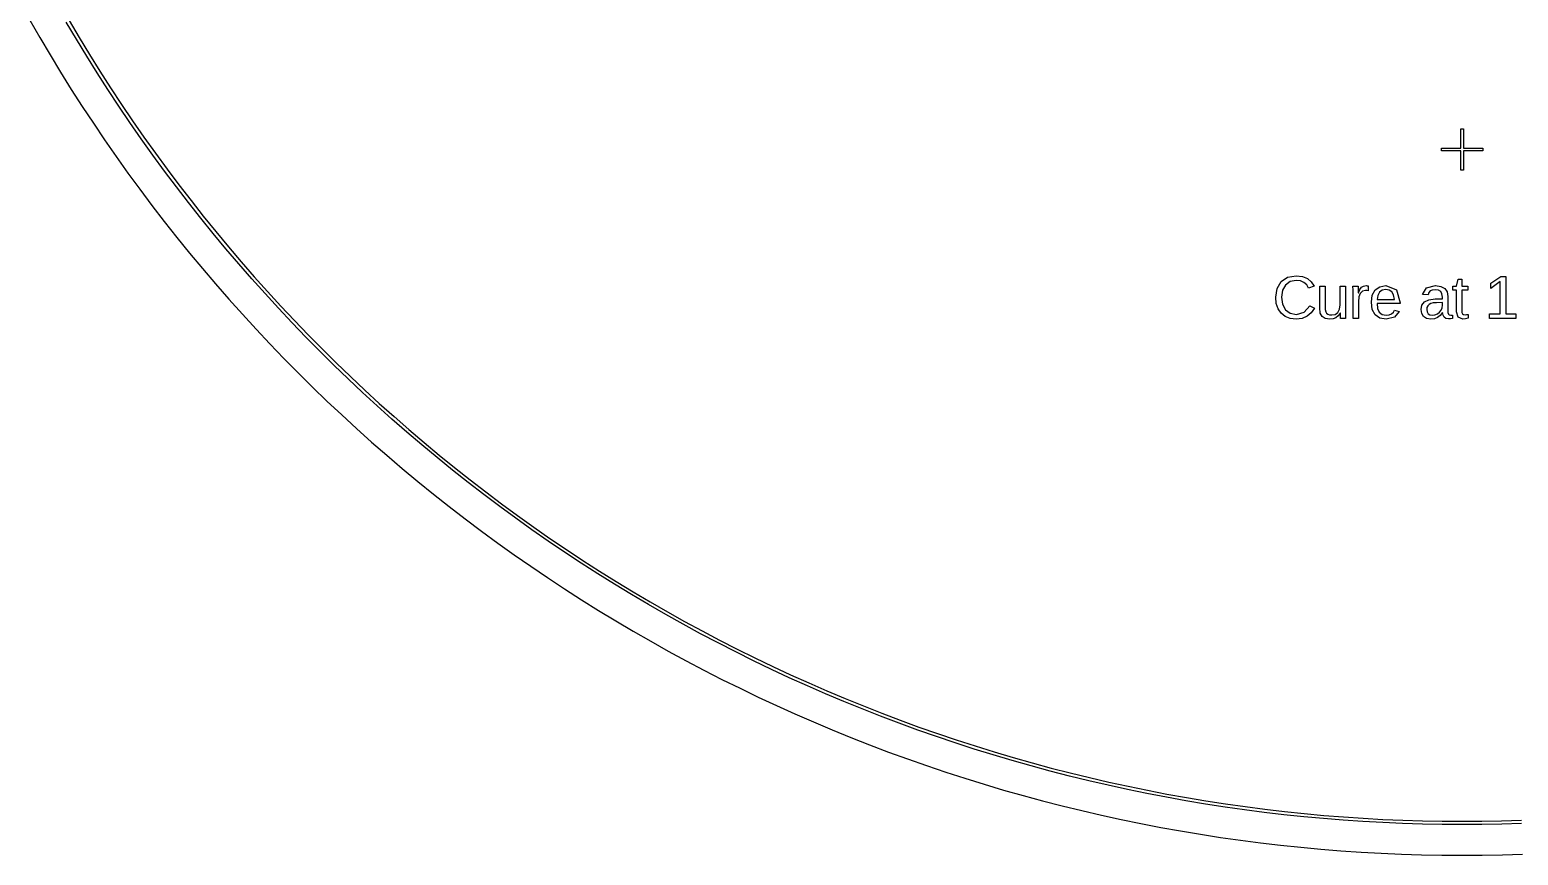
# Model space of a CAD drawing. Extents: x -16 to 132, y -40 to 113.
# Drawn here: x -11.3 to 57.8, y -39.7 to -1.3 of the extents above; entities that cross this region are included whole.
import ezdxf

# ---------------------------------------------------------------- set-up
doc = ezdxf.new("R2010")
doc.units = 0

msp = doc.modelspace()

# ---------------------------------------------------------------- linework, layer by layer
for p, q in [((-11.3412, -0.8931), (-10.8735, -1.70706)), ((-9.17355, -1.78264), (-9.64235, -0.98952)), ((-9.51276, -0.91399), (-9.04491, -1.70554)), ((-10.8735, -1.70706), (-10.3958, -2.51524)), ((-8.69507, -2.56995), (-9.17355, -1.78264)), ((-9.04491, -1.70554), (-8.56737, -2.49126)), ((-10.3958, -2.51524), (-9.90825, -3.31749)), ((-8.20695, -3.35133), (-8.69507, -2.56995)), ((-8.56737, -2.49126), (-8.08023, -3.27107)), ((-9.90825, -3.31749), (-9.41087, -4.11369)), ((-7.7093, -4.12665), (-8.20695, -3.35133)), ((-8.08023, -3.27107), (-7.58357, -4.04486)), ((-9.41087, -4.11369), (-8.90378, -4.90375)), ((-7.20216, -4.89581), (-7.7093, -4.12665)), ((-7.58357, -4.04486), (-7.07744, -4.81248)), ((-7.07744, -4.81248), (-6.56194, -5.57384)), ((-8.90378, -4.90375), (-8.38701, -5.6875)), ((-6.68562, -5.65869), (-7.20216, -4.89581)), ((-8.38701, -5.6875), (-7.86066, -6.46486)), ((-6.15976, -6.41518), (-6.68562, -5.65869)), ((-6.56194, -5.57384), (-6.03712, -6.32881)), ((55.1565, -6.83862), (55.1565, -5.94385)), ((55.1565, -5.94385), (55.2843, -5.94385)), ((55.2843, -5.94385), (55.2843, -6.83862)), ((-7.86066, -6.46486), (-7.32481, -7.2357)), ((-5.62465, -7.16516), (-6.15976, -6.41518)), ((-6.03712, -6.32881), (-5.50308, -7.07729)), ((54.2617, -6.96646), (54.2617, -6.83862)), ((54.2617, -6.83862), (55.1565, -6.83862)), ((55.2843, -6.83862), (56.1791, -6.83862)), ((56.1791, -6.83862), (56.1791, -6.96646)), ((-7.32481, -7.2357), (-6.77956, -7.99992)), ((-5.08038, -7.90851), (-5.62465, -7.16516)), ((-5.50308, -7.07729), (-4.9599, -7.81915)), ((55.1565, -6.96646), (54.2617, -6.96646)), ((55.1565, -7.86124), (55.1565, -6.96646)), ((56.1791, -6.96646), (55.2843, -6.96646)), ((55.2843, -6.96646), (55.2843, -7.86124)), ((-6.77956, -7.99992), (-6.22496, -8.75737)), ((-4.52704, -8.64513), (-5.08038, -7.90851)), ((-4.9599, -7.81915), (-4.40765, -8.55429)), ((55.2843, -7.86124), (55.1565, -7.86124)), ((-6.22496, -8.75737), (-5.6611, -9.50798)), ((-3.96469, -9.37489), (-4.52704, -8.64513)), ((-4.40765, -8.55429), (-3.84644, -9.28261)), ((-5.6611, -9.50798), (-5.08809, -10.2516)), ((-3.39343, -10.0977), (-3.96469, -9.37489)), ((-3.84644, -9.28261), (-3.27632, -10.004)), ((-5.08809, -10.2516), (-4.50598, -10.9881)), ((-2.81334, -10.8135), (-3.39343, -10.0977)), ((-3.27632, -10.004), (-2.69739, -10.7183)), ((-4.50598, -10.9881), (-3.91489, -11.7175)), ((-2.22452, -11.522), (-2.81334, -10.8135)), ((-2.69739, -10.7183), (-2.10974, -11.4255)), ((-3.91489, -11.7175), (-3.31488, -12.4395)), ((-1.62703, -12.2233), (-2.22452, -11.522)), ((-2.10974, -11.4255), (-1.51346, -12.1254)), ((-3.31488, -12.4395), (-2.70605, -13.1541)), ((-1.021, -12.9173), (-1.62703, -12.2233)), ((-1.51346, -12.1254), (-0.90863, -12.8179)), ((-0.40649, -13.6037), (-1.021, -12.9173)), ((-0.90863, -12.8179), (-0.29535, -13.5029)), ((46.6236, -13.3571), (46.8129, -13.0416)), ((46.8129, -13.0416), (47.1139, -12.8429)), ((47.2262, -13.0452), (47.0099, -13.2018)), ((47.1139, -12.8429), (47.5119, -12.7767)), ((47.5147, -12.993), (47.2262, -13.0452)), ((47.5119, -12.7767), (47.7983, -12.8072)), ((47.7073, -13.0156), (47.5147, -12.993)), ((47.8718, -13.0832), (47.7073, -13.0156)), ((47.7983, -12.8072), (48.0334, -12.8987)), ((48.0017, -13.1935), (47.8718, -13.0832)), ((48.0334, -12.8987), (48.2151, -13.0502)), ((48.2151, -13.0502), (48.3413, -13.2607)), ((54.9683, -13.2593), (55.0418, -12.9237)), ((55.0418, -12.9237), (55.2083, -12.9237)), ((55.2083, -12.9237), (55.2083, -13.2593)), ((56.5569, -13.1234), (57.0187, -12.8058)), ((56.9979, -13.0444), (56.5569, -13.3592)), ((56.5569, -13.3592), (56.5569, -13.1234)), ((56.9979, -14.5477), (56.9979, -13.0444)), ((57.0187, -12.8058), (57.249, -12.8058)), ((57.249, -12.8058), (57.249, -14.5477)), ((-2.70605, -13.1541), (-2.08852, -13.8612)), ((0.21638, -14.2825), (-0.40649, -13.6037)), ((-0.29535, -13.5029), (0.32628, -14.1804)), ((46.5605, -13.7738), (46.6236, -13.3571)), ((46.5888, -14.0649), (46.5605, -13.7738)), ((46.8746, -13.4492), (46.8296, -13.7738)), ((46.8296, -13.7738), (46.8766, -14.0979)), ((47.0099, -13.2018), (46.8746, -13.4492)), ((48.0903, -13.3439), (48.0017, -13.1935)), ((48.3413, -13.2607), (48.0903, -13.3439)), ((48.604, -14.2593), (48.604, -13.2593)), ((48.604, -13.2593), (48.855, -13.2593)), ((48.855, -13.2593), (48.855, -14.2107)), ((49.5527, -14.1289), (49.5527, -13.2593)), ((49.5527, -13.2593), (49.8023, -13.2593)), ((49.8023, -13.2593), (49.8023, -14.4395)), ((50.1572, -13.4424), (50.1509, -13.2593)), ((50.1509, -13.2593), (50.3867, -13.2593)), ((50.1592, -13.6088), (50.1572, -13.4424)), ((50.1592, -14.7599), (50.1592, -13.6088)), ((50.3867, -13.2593), (50.395, -13.4635)), ((50.395, -13.4635), (50.3978, -13.5658)), ((50.3978, -13.5658), (50.4033, -13.5658)), ((50.4033, -13.5658), (50.4675, -13.4035)), ((50.4294, -13.757), (50.4089, -13.9777)), ((50.4907, -13.5943), (50.4294, -13.757)), ((50.4675, -13.4035), (50.5406, -13.3023)), ((50.5909, -13.4939), (50.4907, -13.5943)), ((50.5406, -13.3023), (50.6342, -13.2493)), ((50.7279, -13.4604), (50.5909, -13.4939)), ((50.6342, -13.2493), (50.7598, -13.2316)), ((50.8028, -13.4639), (50.7279, -13.4604)), ((50.7598, -13.2316), (50.8101, -13.2351)), ((50.861, -13.4743), (50.8028, -13.4639)), ((50.8101, -13.2351), (50.861, -13.2455)), ((50.861, -13.2455), (50.861, -13.4743)), ((51.0067, -13.9999), (51.0502, -13.6716)), ((51.0502, -13.6716), (51.1808, -13.4299)), ((51.1808, -13.4299), (51.3921, -13.2812)), ((51.3044, -13.6815), (51.2716, -13.8709)), ((51.386, -13.5374), (51.3044, -13.6815)), ((51.511, -13.4464), (51.386, -13.5374)), ((51.3921, -13.2812), (51.678, -13.2316)), ((51.6738, -13.416), (51.511, -13.4464)), ((51.8392, -13.4433), (51.6738, -13.416)), ((51.678, -13.2316), (52.1742, -13.431)), ((51.9609, -13.5249), (51.8392, -13.4433)), ((52.041, -13.6659), (51.9609, -13.5249)), ((52.0816, -13.8709), (52.041, -13.6659)), ((52.1742, -13.431), (52.3395, -14.0291)), ((53.3868, -13.6366), (53.5691, -13.3328)), ((53.6475, -13.6602), (53.3868, -13.6366)), ((53.5691, -13.3328), (53.9887, -13.2316)), ((53.678, -13.5523), (53.6475, -13.6602)), ((53.739, -13.4785), (53.678, -13.5523)), ((53.8382, -13.4358), (53.739, -13.4785)), ((53.9831, -13.4216), (53.8382, -13.4358)), ((54.1274, -13.4414), (53.9831, -13.4216)), ((53.9887, -13.2316), (54.2366, -13.264)), ((54.2272, -13.5007), (54.1274, -13.4414)), ((54.2855, -13.6057), (54.2272, -13.5007)), ((54.2366, -13.264), (54.4144, -13.3613)), ((54.3049, -13.7628), (54.2855, -13.6057)), ((54.3049, -13.8446), (54.3049, -13.7628)), ((54.4144, -13.3613), (54.5216, -13.5199)), ((54.5216, -13.5199), (54.5573, -13.7364)), ((54.5573, -13.7364), (54.5573, -14.3827)), ((54.7852, -13.441), (54.7852, -13.2593)), ((54.7852, -13.2593), (54.9683, -13.2593)), ((54.9586, -13.441), (54.7852, -13.441)), ((54.9586, -14.4424), (54.9586, -13.441)), ((55.2083, -13.2593), (55.4856, -13.2593)), ((55.4856, -13.441), (55.2083, -13.441)), ((55.2083, -13.441), (55.2083, -14.3882)), ((55.4856, -13.2593), (55.4856, -13.441)), ((-2.08852, -13.8612), (-1.46234, -14.5606)), ((0.84755, -14.9536), (0.21638, -14.2825)), ((0.32628, -14.1804), (0.95619, -14.8502)), ((46.6736, -14.314), (46.5888, -14.0649)), ((46.8122, -14.5158), (46.6736, -14.314)), ((47.0023, -14.6649), (46.8122, -14.5158)), ((46.8766, -14.0979), (47.0175, -14.3515)), ((47.0175, -14.3515), (47.2385, -14.5153)), ((47.2385, -14.5153), (47.5258, -14.5699)), ((47.5258, -14.5699), (47.8854, -14.4683)), ((47.8854, -14.4683), (48.143, -14.1636)), ((48.2142, -14.494), (48.0202, -14.6559)), ((48.143, -14.1636), (48.3593, -14.2717)), ((48.3593, -14.2717), (48.2142, -14.494)), ((48.6326, -14.5021), (48.604, -14.2593)), ((48.7184, -14.6649), (48.6326, -14.5021)), ((48.855, -14.2107), (48.8623, -14.3425)), ((48.8623, -14.3425), (48.8842, -14.4409)), ((48.8842, -14.4409), (48.922, -14.5113)), ((48.922, -14.5113), (48.9771, -14.5588)), ((49.3256, -14.564), (49.4486, -14.4715)), ((49.4486, -14.4715), (49.5267, -14.3241)), ((49.5596, -14.5034), (49.4668, -14.636)), ((49.5267, -14.3241), (49.5527, -14.1289)), ((49.5638, -14.5034), (49.5596, -14.5034)), ((49.5663, -14.5954), (49.5638, -14.5034)), ((49.8023, -14.4395), (49.8044, -14.6507)), ((50.4089, -13.9777), (50.4089, -14.7599)), ((51.0502, -14.3428), (51.0067, -13.9999)), ((51.1808, -14.5893), (51.0502, -14.3428)), ((52.3395, -14.0623), (51.2688, -14.0623)), ((51.2688, -14.0623), (51.2955, -14.2908)), ((51.2716, -13.8709), (52.0816, -13.8709)), ((51.2955, -14.2908), (51.3756, -14.4604)), ((51.3756, -14.4604), (51.507, -14.5654)), ((51.9477, -14.5353), (52.0297, -14.4614)), ((52.0297, -14.4614), (52.0802, -14.3702)), ((52.2993, -14.4326), (52.0791, -14.6989)), ((52.0802, -14.3702), (52.2993, -14.4326)), ((52.3395, -14.0291), (52.3395, -14.0623)), ((53.3202, -14.3411), (53.3585, -14.1351)), ((53.3486, -14.5269), (53.3202, -14.3411)), ((53.3585, -14.1351), (53.4734, -13.9833)), ((53.4734, -13.9833), (53.6737, -13.8876)), ((53.5889, -14.2437), (53.5768, -14.3453)), ((53.5768, -14.3453), (53.5932, -14.4534)), ((53.6253, -14.1636), (53.5889, -14.2437)), ((53.5932, -14.4534), (53.6426, -14.5339)), ((53.6844, -14.1032), (53.6253, -14.1636)), ((53.6737, -13.8876), (53.9678, -13.8501)), ((53.7647, -14.0609), (53.6844, -14.1032)), ((53.8768, -14.0353), (53.7647, -14.0609)), ((54.0317, -14.0249), (53.8768, -14.0353)), ((53.9678, -13.8501), (54.3049, -13.8446)), ((54.3049, -14.0193), (54.0317, -14.0249)), ((54.0746, -14.538), (54.1702, -14.464)), ((54.1702, -14.464), (54.2432, -14.3667)), ((54.3049, -14.4729), (54.2014, -14.6197)), ((54.2432, -14.3667), (54.2894, -14.2563)), ((54.2894, -14.2563), (54.3049, -14.1428)), ((54.3049, -14.1428), (54.3049, -14.0193)), ((54.3132, -14.4729), (54.3049, -14.4729)), ((54.3352, -14.6076), (54.3132, -14.4729)), ((54.5573, -14.3827), (54.5646, -14.48)), ((54.5646, -14.48), (54.5864, -14.5498)), ((55.0335, -14.6972), (54.9586, -14.4424)), ((55.2083, -14.3882), (55.2171, -14.4803)), ((55.2171, -14.4803), (55.2436, -14.5401)), ((-1.46234, -14.5606), (-0.82764, -15.2523)), ((1.48691, -15.617), (0.84755, -14.9536)), ((0.95619, -14.8502), (1.59427, -15.5122)), ((47.2379, -14.757), (47.0023, -14.6649)), ((47.5133, -14.7877), (47.2379, -14.757)), ((47.7843, -14.7547), (47.5133, -14.7877)), ((48.0202, -14.6559), (47.7843, -14.7547)), ((48.866, -14.757), (48.7184, -14.6649)), ((49.0797, -14.7877), (48.866, -14.757)), ((48.9771, -14.5588), (49.0558, -14.5859)), ((49.0558, -14.5859), (49.1643, -14.5949)), ((49.2339, -14.7715), (49.0797, -14.7877)), ((49.1643, -14.5949), (49.3256, -14.564)), ((49.3606, -14.7232), (49.2339, -14.7715)), ((49.4668, -14.636), (49.3606, -14.7232)), ((49.5686, -14.6525), (49.5663, -14.5954)), ((49.5705, -14.6897), (49.5686, -14.6525)), ((49.5721, -14.7225), (49.5705, -14.6897)), ((49.5735, -14.7471), (49.5721, -14.7225)), ((49.5749, -14.7599), (49.5735, -14.7471)), ((49.8106, -14.7599), (49.5749, -14.7599)), ((49.8044, -14.6507), (49.8106, -14.7599)), ((50.4089, -14.7599), (50.1592, -14.7599)), ((51.3945, -14.7381), (51.1808, -14.5893)), ((51.6877, -14.7877), (51.3945, -14.7381)), ((51.507, -14.5654), (51.6877, -14.6005)), ((51.6877, -14.6005), (51.8338, -14.5842)), ((52.0791, -14.6989), (51.6877, -14.7877)), ((51.8338, -14.5842), (51.9477, -14.5353)), ((53.4339, -14.6684), (53.3486, -14.5269)), ((53.5757, -14.7578), (53.4339, -14.6684)), ((53.7737, -14.7877), (53.5757, -14.7578)), ((53.6426, -14.5339), (53.7225, -14.5838)), ((53.7225, -14.5838), (53.8306, -14.6005)), ((53.9417, -14.7698), (53.7737, -14.7877)), ((53.8306, -14.6005), (53.9602, -14.5849)), ((54.0823, -14.7162), (53.9417, -14.7698)), ((53.9602, -14.5849), (54.0746, -14.538)), ((54.2014, -14.6197), (54.0823, -14.7162)), ((54.3846, -14.701), (54.3352, -14.6076)), ((54.4666, -14.7556), (54.3846, -14.701)), ((54.5864, -14.7738), (54.4666, -14.7556)), ((54.5864, -14.5498), (54.6287, -14.5919)), ((54.6839, -14.7683), (54.5864, -14.7738)), ((54.6287, -14.5919), (54.6974, -14.606)), ((54.7792, -14.7516), (54.6839, -14.7683)), ((54.6974, -14.606), (54.7359, -14.6036)), ((54.7359, -14.6036), (54.7792, -14.5963)), ((54.7792, -14.5963), (54.7792, -14.7516)), ((55.2582, -14.7821), (55.0335, -14.6972)), ((55.2436, -14.5401), (55.292, -14.5729)), ((55.3858, -14.7738), (55.2582, -14.7821)), ((55.292, -14.5729), (55.3664, -14.5838)), ((55.3664, -14.5838), (55.4274, -14.5789)), ((55.5106, -14.7488), (55.3858, -14.7738)), ((55.4274, -14.5789), (55.5106, -14.5644)), ((55.5106, -14.5644), (55.5106, -14.7488)), ((56.5, -14.7599), (56.5, -14.5477)), ((56.5, -14.5477), (56.9979, -14.5477)), ((57.7247, -14.7599), (56.5, -14.7599)), ((57.249, -14.5477), (57.7247, -14.5477)), ((57.7247, -14.5477), (57.7247, -14.7599)), ((-0.82764, -15.2523), (-0.18448, -15.9362)), ((2.13437, -16.2724), (1.48691, -15.617)), ((1.59427, -15.5122), (2.24043, -16.1664)), ((-0.18448, -15.9362), (0.46699, -16.6122)), ((2.78981, -16.9199), (2.13437, -16.2724)), ((2.24043, -16.1664), (2.89456, -16.8125)), ((0.46699, -16.6122), (1.12674, -17.28)), ((1.12674, -17.28), (1.79462, -17.9398)), ((3.45314, -17.5592), (2.78981, -16.9199)), ((2.89456, -16.8125), (3.55658, -17.4506)), ((1.79462, -17.9398), (2.47055, -18.5913)), ((4.12428, -18.1904), (3.45314, -17.5592)), ((3.55658, -17.4506), (4.22638, -18.0805)), ((2.47055, -18.5913), (3.15443, -19.2344)), ((4.80312, -18.8133), (4.12428, -18.1904)), ((4.22638, -18.0805), (4.90385, -18.7021)), ((3.15443, -19.2344), (3.84615, -19.8691)), ((5.48953, -19.4278), (4.80312, -18.8133)), ((4.90385, -18.7021), (5.5889, -19.3154)), ((5.5889, -19.3154), (6.28143, -19.9203)), ((3.84615, -19.8691), (4.54559, -20.4953)), ((6.18346, -20.0338), (5.48953, -19.4278)), ((6.88475, -20.6313), (6.18346, -20.0338)), ((6.28143, -19.9203), (6.98132, -20.5165)), ((4.54559, -20.4953), (5.25269, -21.1129)), ((7.59332, -21.2201), (6.88475, -20.6313)), ((6.98132, -20.5165), (7.68849, -21.1042)), ((5.25269, -21.1129), (5.96729, -21.7217)), ((8.30908, -21.8002), (7.59332, -21.2201)), ((7.68849, -21.1042), (8.4028, -21.6831)), ((5.96729, -21.7217), (6.68932, -22.3217)), ((9.03189, -22.3715), (8.30908, -21.8002)), ((8.4028, -21.6831), (9.12418, -22.2532)), ((6.68932, -22.3217), (7.41866, -22.9128)), ((9.76166, -22.9338), (9.03189, -22.3715)), ((9.12418, -22.2532), (9.85249, -22.8145)), ((9.85249, -22.8145), (10.5876, -23.3667)), ((7.41866, -22.9128), (8.15518, -23.4949)), ((8.15518, -23.4949), (8.8988, -24.0679)), ((10.4983, -23.4872), (9.76166, -22.9338)), ((11.2416, -24.0314), (10.4983, -23.4872)), ((10.5876, -23.3667), (11.3295, -23.9099)), ((8.8988, -24.0679), (9.64941, -24.6318)), ((11.9916, -24.5666), (11.2416, -24.0314)), ((11.3295, -23.9099), (12.078, -24.4439)), ((9.64941, -24.6318), (10.4069, -25.1864)), ((12.7481, -25.0924), (11.9916, -24.5666)), ((12.078, -24.4439), (12.8329, -24.9687)), ((10.4069, -25.1864), (11.1711, -25.7316)), ((13.511, -25.609), (12.7481, -25.0924)), ((12.8329, -24.9687), (13.5943, -25.4842)), ((13.5943, -25.4842), (14.3619, -25.9904)), ((11.1711, -25.7316), (11.9419, -26.2675)), ((11.9419, -26.2675), (12.7193, -26.7938)), ((14.2801, -26.1161), (13.511, -25.609)), ((15.0555, -26.6138), (14.2801, -26.1161)), ((14.3619, -25.9904), (15.1357, -26.487)), ((12.7193, -26.7938), (13.503, -27.3106)), ((15.8368, -27.1019), (15.0555, -26.6138)), ((15.1357, -26.487), (15.9155, -26.9742)), ((15.9155, -26.9742), (16.7012, -27.4517)), ((13.503, -27.3106), (14.2931, -27.8177)), ((16.6241, -27.5804), (15.8368, -27.1019)), ((17.4173, -28.0491), (16.6241, -27.5804)), ((16.7012, -27.4517), (17.4928, -27.9196)), ((14.2931, -27.8177), (15.0893, -28.315)), ((15.0893, -28.315), (15.8915, -28.8026)), ((18.2161, -28.5082), (17.4173, -28.0491)), ((17.4928, -27.9196), (18.29, -28.3777)), ((15.8915, -28.8026), (16.6997, -29.2803)), ((19.0205, -28.9574), (18.2161, -28.5082)), ((18.29, -28.3777), (19.0928, -28.8259)), ((19.8303, -29.3966), (19.0205, -28.9574)), ((19.0928, -28.8259), (19.901, -29.2643)), ((16.6997, -29.2803), (17.5137, -29.748)), ((20.6455, -29.8259), (19.8303, -29.3966)), ((19.901, -29.2643), (20.7145, -29.6928)), ((20.7145, -29.6928), (21.5333, -30.1112)), ((17.5137, -29.748), (18.3333, -30.2057)), ((18.3333, -30.2057), (19.1586, -30.6534)), ((21.4658, -30.2452), (20.6455, -29.8259)), ((22.2913, -30.6544), (21.4658, -30.2452)), ((21.5333, -30.1112), (22.3571, -30.5196)), ((19.1586, -30.6534), (19.9892, -31.0908)), ((19.9892, -31.0908), (20.8251, -31.518)), ((23.1217, -31.0534), (22.2913, -30.6544)), ((22.3571, -30.5196), (23.1858, -30.9178)), ((23.957, -31.4422), (23.1217, -31.0534)), ((23.1858, -30.9178), (24.0194, -31.3058)), ((20.8251, -31.518), (21.6663, -31.935)), ((24.7969, -31.8207), (23.957, -31.4422)), ((24.0194, -31.3058), (24.8577, -31.6835)), ((24.8577, -31.6835), (25.7005, -32.051)), ((21.6663, -31.935), (22.5124, -32.3416)), ((22.5124, -32.3416), (23.3635, -32.7377)), ((25.6414, -32.1889), (24.7969, -31.8207)), ((26.4904, -32.5466), (25.6414, -32.1889)), ((25.7005, -32.051), (26.5479, -32.4081)), ((26.5479, -32.4081), (27.3995, -32.7547)), ((23.3635, -32.7377), (24.2194, -33.1234)), ((24.2194, -33.1234), (25.08, -33.4986)), ((27.3438, -32.894), (26.4904, -32.5466)), ((28.2013, -33.2308), (27.3438, -32.894)), ((27.3995, -32.7547), (28.2553, -33.0909)), ((28.2553, -33.0909), (29.1151, -33.4165)), ((25.08, -33.4986), (25.9451, -33.8632)), ((25.9451, -33.8632), (26.8146, -34.2171)), ((29.0629, -33.5571), (28.2013, -33.2308)), ((29.9284, -33.8728), (29.0629, -33.5571)), ((29.1151, -33.4165), (29.9789, -33.7316)), ((30.7977, -34.1779), (29.9284, -33.8728)), ((29.9789, -33.7316), (30.8465, -34.036)), ((26.8146, -34.2171), (27.6884, -34.5603)), ((27.6884, -34.5603), (28.5664, -34.8928)), ((31.6707, -34.4722), (30.7977, -34.1779)), ((30.8465, -34.036), (31.7178, -34.3298)), ((32.5473, -34.7558), (31.6707, -34.4722)), ((31.7178, -34.3298), (32.5926, -34.6128)), ((28.5664, -34.8928), (29.4483, -35.2145)), ((29.4483, -35.2145), (30.3342, -35.5253)), ((33.4273, -35.0287), (32.5473, -34.7558)), ((32.5926, -34.6128), (33.4708, -34.8851)), ((34.3105, -35.2907), (33.4273, -35.0287)), ((33.4708, -34.8851), (34.3523, -35.1466)), ((34.3523, -35.1466), (35.237, -35.3973)), ((30.3342, -35.5253), (31.2238, -35.8253)), ((31.2238, -35.8253), (32.1169, -36.1143)), ((35.1969, -35.5419), (34.3105, -35.2907)), ((36.0864, -35.7821), (35.1969, -35.5419)), ((35.237, -35.3973), (36.1246, -35.6371)), ((36.9787, -36.0115), (36.0864, -35.7821)), ((36.1246, -35.6371), (37.0151, -35.866)), ((37.0151, -35.866), (37.9084, -36.0839)), ((32.1169, -36.1143), (33.0136, -36.3923)), ((33.0136, -36.3923), (33.9137, -36.6593)), ((33.9137, -36.6593), (34.8169, -36.9153)), ((37.8737, -36.2298), (36.9787, -36.0115)), ((38.7714, -36.4372), (37.8737, -36.2298)), ((37.9084, -36.0839), (38.8042, -36.2909)), ((39.6715, -36.6336), (38.7714, -36.4372)), ((38.8042, -36.2909), (39.7026, -36.4868)), ((40.574, -36.8188), (39.6715, -36.6336)), ((39.7026, -36.4868), (40.6033, -36.6717)), ((34.8169, -36.9153), (35.7232, -37.1601)), ((35.7232, -37.1601), (36.6324, -37.3938)), ((41.4787, -36.993), (40.574, -36.8188)), ((40.6033, -36.6717), (41.5061, -36.8456)), ((42.3854, -37.1561), (41.4787, -36.993)), ((41.5061, -36.8456), (42.4111, -37.0083)), ((43.2941, -37.308), (42.3854, -37.1561)), ((42.4111, -37.0083), (43.318, -37.1599)), ((44.2046, -37.4488), (43.2941, -37.308)), ((43.318, -37.1599), (44.2266, -37.3004)), ((44.2266, -37.3004), (45.1369, -37.4298)), ((36.6324, -37.3938), (37.5445, -37.6163)), ((37.5445, -37.6163), (38.4592, -37.8276)), ((38.4592, -37.8276), (39.3764, -38.0277)), ((39.3764, -38.0277), (40.296, -38.2165)), ((45.1168, -37.5784), (44.2046, -37.4488)), ((46.0304, -37.6968), (45.1168, -37.5784)), ((45.1369, -37.4298), (46.0488, -37.5479)), ((46.9455, -37.804), (46.0304, -37.6968)), ((46.0488, -37.5479), (46.962, -37.6549)), ((47.8618, -37.8999), (46.9455, -37.804)), ((46.962, -37.6549), (47.8765, -37.7506)), ((48.7792, -37.9846), (47.8618, -37.8999)), ((47.8765, -37.7506), (48.792, -37.8351)), ((49.6975, -38.058), (48.7792, -37.9846)), ((48.792, -37.8351), (49.7086, -37.9084)), ((49.7086, -37.9084), (50.6259, -37.9704)), ((50.6259, -37.9704), (51.544, -38.0211)), ((51.544, -38.0211), (52.4626, -38.0606)), ((40.296, -38.2165), (41.2178, -38.394)), ((41.2178, -38.394), (42.1418, -38.5601)), ((42.1418, -38.5601), (43.0678, -38.7149)), ((43.0678, -38.7149), (43.9955, -38.8584)), ((50.6167, -38.1201), (49.6975, -38.058)), ((51.5367, -38.1709), (50.6167, -38.1201)), ((52.4571, -38.2105), (51.5367, -38.1709)), ((53.378, -38.2388), (52.4571, -38.2105)), ((52.4626, -38.0606), (53.3817, -38.0888)), ((54.2991, -38.2557), (53.378, -38.2388)), ((53.3817, -38.0888), (54.301, -38.1057)), ((55.2204, -38.2614), (54.2991, -38.2557)), ((54.301, -38.1057), (55.2204, -38.1114)), ((55.2204, -38.1114), (56.1398, -38.1057)), ((56.1417, -38.2557), (55.2204, -38.2614)), ((56.1398, -38.1057), (57.0591, -38.0888)), ((57.0628, -38.2388), (56.1417, -38.2557)), ((57.0591, -38.0888), (57.9782, -38.0606)), ((57.9837, -38.2105), (57.0628, -38.2388)), ((43.9955, -38.8584), (44.925, -38.9904)), ((44.925, -38.9904), (45.856, -39.1111)), ((45.856, -39.1111), (46.7884, -39.2203)), ((46.7884, -39.2203), (47.7221, -39.318)), ((47.7221, -39.318), (48.6569, -39.4043)), ((48.6569, -39.4043), (49.5927, -39.4791)), ((49.5927, -39.4791), (50.5294, -39.5424)), ((50.5294, -39.5424), (51.4667, -39.5942)), ((51.4667, -39.5942), (52.4046, -39.6346)), ((52.4046, -39.6346), (53.343, -39.6633)), ((53.343, -39.6633), (54.2816, -39.6806)), ((54.2816, -39.6806), (55.2204, -39.6864)), ((55.2204, -39.6864), (56.1592, -39.6806)), ((56.1592, -39.6806), (57.0978, -39.6633)), ((57.0978, -39.6633), (58.0361, -39.6346))]:
    msp.add_line(p, q)

doc.saveas('drawing.dxf')
